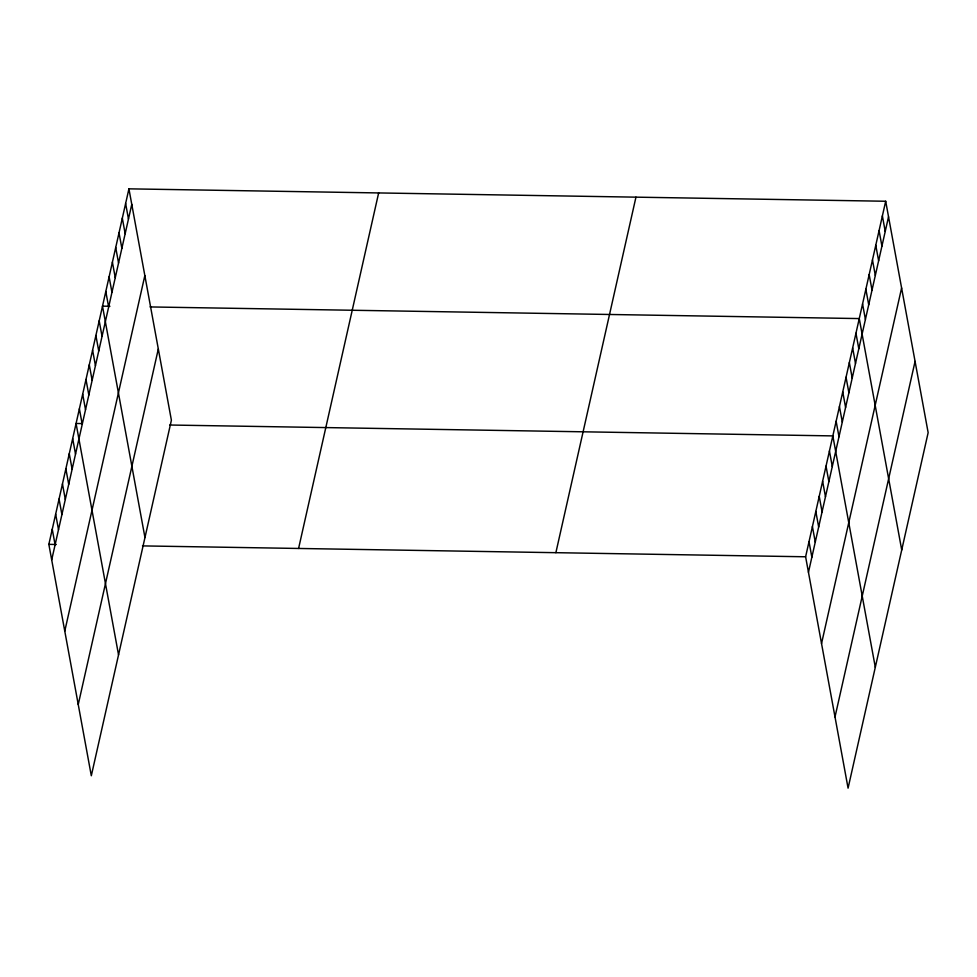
<?xml version="1.0" encoding="UTF-8"?>
<svg xmlns="http://www.w3.org/2000/svg" width="977" height="977" viewBox="0 0 977 977"><rect width="100%" height="100%" fill="white"/><g stroke="black" fill="none" stroke-linecap="round" stroke-linejoin="round"><path stroke-width="1.47" d="M128.927 188.842L171.39 420.22L91.313 775.75L48.85 544.36L128.927 188.842L885.687 201.25L928.15 432.64L848.073 788.158L805.61 556.78L885.687 201.25M51.696 559.882L131.773 204.364M64.775 631.118L144.84 275.599M78.245 704.515L158.311 348.984M298.583 548.463L378.649 192.933M555.876 552.677L635.954 197.159M808.455 572.302L888.533 216.784M821.535 643.538L901.6 288.007M835.005 716.935L915.07 361.405M109.925 306.277L102.5 306.155L144.962 537.545M150.067 306.937L859.259 318.575L901.722 549.966M82.019 423.578L76.072 423.481L118.547 654.871M169.729 425.019L832.831 435.901L875.307 667.291M48.85 544.36L56.287 544.482M142.495 545.899L805.61 556.78M882.378 215.917L885.235 231.439M879.08 230.584L881.926 246.106M875.771 245.251L878.628 260.774M872.473 259.919L875.319 275.441M869.164 274.586L872.021 290.108M865.866 289.241L868.712 304.775M862.557 303.908L865.414 319.442M855.962 333.242L858.807 348.765M852.652 347.91L855.498 363.432M849.355 362.577L852.2 378.099M846.045 377.244L848.891 392.766M842.748 391.899L845.593 407.433M839.438 406.566L842.296 422.088M836.141 421.234L838.987 436.756M829.436 451.008L832.282 466.53M826.029 466.114L828.875 481.649M822.622 481.234L825.48 496.756M819.227 496.34L822.072 511.863M815.819 511.447L818.665 526.969M812.412 526.554L815.27 542.088M809.017 541.673L811.863 557.195M125.618 203.497L128.463 219.031M122.32 218.164L125.166 233.698M119.011 232.831L121.869 248.353M115.713 247.499L118.559 263.021M112.404 262.166L115.262 277.688M109.106 276.833L111.952 292.355M105.797 291.488L108.655 307.022M99.19 320.822L102.048 336.344M95.893 335.49L98.738 351.012M92.595 350.157L95.441 365.679M89.286 364.824L92.131 380.346M85.988 379.491L88.834 395.013M82.679 394.146L85.524 409.681M79.381 408.813L82.227 424.348M72.677 438.588L75.522 454.122M69.269 453.707L72.115 469.229M65.862 468.813L68.72 484.336M62.467 483.92L65.312 499.442M59.06 499.027L61.905 514.561M55.652 514.146L58.51 529.668M52.257 529.253L55.103 544.775"/></g></svg>
